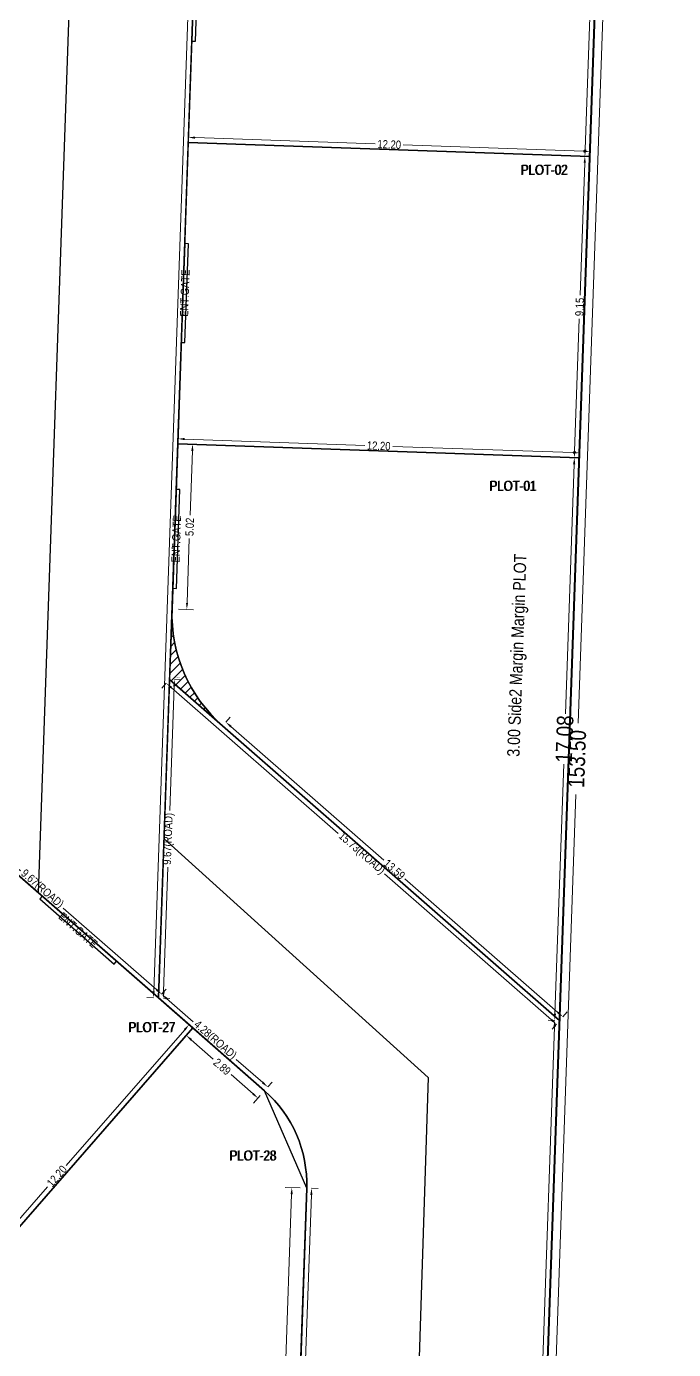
# Model space of a CAD drawing. Header units: metres. Extents: x 239315 to 239588, y 1700506 to 1700792.
# Drawn here: x 239487.94 to 239507.59, y 1700652.89 to 1700693.03 of the extents above; entities that cross this region are included whole.
import ezdxf

# ---------------------------------------------------------------- set-up
doc = ezdxf.new("R2010")
doc.units = ezdxf.units.M
doc.header["$MEASUREMENT"] = 0
doc.header["$PDMODE"] = 2
doc.header["$PDSIZE"] = -1
doc.linetypes.add('CENTER', pattern=[0])
for name, color, linetype in [('_AccessoryUse', 32, 'Continuous'), ('_IndivSubPlot', 180, 'Continuous'), ('_InternalRoad', 3, 'Continuous'), ('_MarginLine', 253, 'Continuous'), ('_Plot', 7, 'Continuous'), ('_RoadCurvature', 90, 'Continuous'), ('DCR_AREATABLE', 7, 'Continuous'), ('DCR_COMMFSI', 150, 'Continuous'), ('DCR_INDPLOT', 180, 'Continuous'), ('DCR_INDPLOT_DIMENSION', 7, 'Continuous'), ('DCR_NETPLOT', 145, 'Continuous'), ('DCR_ROAD_DIMENSION', 7, 'Continuous'), ('DCR_SPLAY', 90, 'Continuous'), ('DCR_SPLOT', 7, 'Continuous'), ('DCR_SPLOT_DIMENSION', 7, 'Continuous'), ('DCR_SUBSTRUCTURE', 92, 'Continuous')]:
    doc.layers.add(name, color=color, linetype=linetype)
doc.layers.add('_NETPLOT', color=145, linetype='Continuous', plot=False)
doc.layers.add('DCR_MARGIN', color=252, linetype='Continuous', plot=False)
doc.styles.add('AutoDCRFont', font='ARIALN.TTF')
doc.styles.add('MtXpl_Arial_Narrow', font='ARIALN.TTF')
doc.styles.add('PreDCRFont', font='ARIALN.TTF')
doc.dimstyles.new('DCR-PLOT-EXT', dxfattribs={"dimtxt": 0.3, "dimasz": 0.2, "dimexe": 0.2, "dimexo": 0.2, "dimgap": 0.09, "dimtad": 0, "dimtxsty": 'AutoDCRFont', "dimcen": 1, "dimdle": 0.1, "dimadec": 0, "dimazin": 2, "dimtfac": 1, "dimtdec": 4, "dimtofl": 0, "dimtmove": 0, "dimatfit": 3, "dimfxl": 1, "dimfxlon": 1, "dimtolj": 1, "dimtzin": 0, "dimlwd": 15, "dimlwe": 15, "dimarcsym": 0})
doc.dimstyles.new('DCR-PLOT-INT', dxfattribs={"dimtxt": 0.25, "dimasz": 0.2, "dimexe": 0.2, "dimexo": 0.2, "dimgap": 0.09, "dimtad": 0, "dimtxsty": 'AutoDCRFont', "dimcen": 1, "dimdle": 0.1, "dimadec": 0, "dimazin": 2, "dimtfac": 1, "dimtdec": 4, "dimtofl": 0, "dimtmove": 0, "dimatfit": 3, "dimfxl": 1, "dimfxlon": 1, "dimtolj": 1, "dimtzin": 0, "dimlwd": 15, "dimlwe": 15, "dimarcsym": 0})

# ---------------------------------------------------------------- blocks, each defined once
blk = doc.blocks.new('ADCR_MARGIN', base_point=(239457.346, 1700670.817))
at = {"layer": '_MarginLine', "color": 104}
blk.add_line((239501.733, 1700594.114), (239507.095, 1700747.52), dxfattribs=at)
blk = doc.blocks.new('*D19')
at = {"layer": 'DCR_ROAD_DIMENSION', "color": 0, "linetype": 'Continuous', "lineweight": 15, "transparency": 16777216}
for p, q in [((239484.771, 1700670.027), (239484.902, 1700670.178)), ((239484.921, 1700669.896), (239487.761, 1700667.415)), ((239491.901, 1700663.798), (239489.061, 1700666.279)), ((239492.051, 1700663.667), (239492.183, 1700663.818))]:
    blk.add_line(p, q, dxfattribs=at)
at = {"layer": 'DCR_ROAD_DIMENSION', "color": 0, "transparency": 16777216}
for points in [[(239484.943, 1700669.921), (239484.899, 1700669.871), (239484.771, 1700670.027)], [(239491.923, 1700663.824), (239491.879, 1700663.773), (239492.051, 1700663.667)]]:
    blk.add_solid(points, dxfattribs=at)
at = {"layer": 'Defpoints', "color": 0, "transparency": 16777216}
for p in [(239484.672, 1700669.915), (239491.953, 1700663.554), (239492.051, 1700663.667)]:
    blk.add_point(p, dxfattribs=at)
at = {"layer": 'DCR_ROAD_DIMENSION', "color": 0, "transparency": 16777216, "insert": (239488.411, 1700666.847), "char_height": 0.25, "attachment_point": 5, "rotation": 318.8585, "style": 'AutoDCRFont'}
blk.add_mtext('\\A1;9.67(ROAD)', dxfattribs=at)
blk = doc.blocks.new('*D20')
at = {"layer": 'DCR_ROAD_DIMENSION', "color": 0, "linetype": 'Continuous', "lineweight": 15, "transparency": 16777216}
for p, q in [((239494.046, 1700727.738), (239493.846, 1700727.745)), ((239494.039, 1700727.538), (239492.957, 1700696.592)), ((239491.81, 1700663.759), (239492.891, 1700694.706)), ((239491.803, 1700663.559), (239491.603, 1700663.566))]:
    blk.add_line(p, q, dxfattribs=at)
at = {"layer": 'DCR_ROAD_DIMENSION', "color": 0, "transparency": 16777216}
for points in [[(239494.006, 1700727.54), (239494.072, 1700727.537), (239494.046, 1700727.738)], [(239491.776, 1700663.76), (239491.843, 1700663.758), (239491.803, 1700663.559)]]:
    blk.add_solid(points, dxfattribs=at)
at = {"layer": 'Defpoints', "color": 0, "transparency": 16777216}
for p in [(239494.046, 1700727.738), (239494.196, 1700727.733), (239491.953, 1700663.554)]:
    blk.add_point(p, dxfattribs=at)
at = {"layer": 'DCR_ROAD_DIMENSION', "color": 0, "transparency": 16777216, "insert": (239492.924, 1700695.649), "char_height": 0.25, "attachment_point": 5, "rotation": 87.9982, "style": 'AutoDCRFont'}
blk.add_mtext('\\A1;64.22(ROAD)', dxfattribs=at)
blk = doc.blocks.new('*D23')
at = {"layer": 'DCR_ROAD_DIMENSION', "color": 0, "linetype": 'Continuous', "lineweight": 15, "transparency": 16777216}
for p, q in [((239492.192, 1700673.105), (239492.06, 1700672.954)), ((239492.342, 1700672.973), (239497.412, 1700668.545)), ((239503.887, 1700662.888), (239498.818, 1700667.316)), ((239504.038, 1700662.756), (239503.906, 1700662.605))]:
    blk.add_line(p, q, dxfattribs=at)
at = {"layer": 'DCR_ROAD_DIMENSION', "color": 0, "transparency": 16777216}
for points in [[(239492.364, 1700672.998), (239492.32, 1700672.948), (239492.192, 1700673.105)], [(239503.909, 1700662.913), (239503.865, 1700662.863), (239504.038, 1700662.756)]]:
    blk.add_solid(points, dxfattribs=at)
at = {"layer": 'Defpoints', "color": 0, "transparency": 16777216}
for p in [(239492.192, 1700673.105), (239492.29, 1700673.218), (239504.136, 1700662.869)]:
    blk.add_point(p, dxfattribs=at)
at = {"layer": 'DCR_ROAD_DIMENSION', "color": 0, "transparency": 16777216, "insert": (239498.115, 1700667.931), "char_height": 0.25, "attachment_point": 5, "rotation": 318.8585, "style": 'AutoDCRFont'}
blk.add_mtext('\\A1;15.73(ROAD)', dxfattribs=at)
blk = doc.blocks.new('*D24')
at = {"layer": 'DCR_ROAD_DIMENSION', "color": 0, "linetype": 'Continuous', "lineweight": 15, "transparency": 16777216}
for p, q in [((239492.44, 1700673.213), (239492.64, 1700673.206)), ((239492.433, 1700673.013), (239492.302, 1700669.243)), ((239492.11, 1700663.749), (239492.241, 1700667.518)), ((239492.103, 1700663.549), (239492.303, 1700663.542))]:
    blk.add_line(p, q, dxfattribs=at)
at = {"layer": 'DCR_ROAD_DIMENSION', "color": 0, "transparency": 16777216}
for points in [[(239492.4, 1700673.014), (239492.467, 1700673.012), (239492.44, 1700673.213)], [(239492.076, 1700663.75), (239492.143, 1700663.747), (239492.103, 1700663.549)]]:
    blk.add_solid(points, dxfattribs=at)
at = {"layer": 'Defpoints', "color": 0, "transparency": 16777216}
for p in [(239492.29, 1700673.218), (239491.953, 1700663.554), (239492.103, 1700663.549)]:
    blk.add_point(p, dxfattribs=at)
at = {"layer": 'DCR_ROAD_DIMENSION', "color": 0, "transparency": 16777216, "insert": (239492.272, 1700668.381), "char_height": 0.25, "attachment_point": 5, "rotation": 87.9982, "style": 'AutoDCRFont'}
blk.add_mtext('\\A1;9.67(ROAD)', dxfattribs=at)
blk = doc.blocks.new('*D25')
at = {"layer": 'DCR_ROAD_DIMENSION', "color": 0, "linetype": 'Continuous', "lineweight": 15, "transparency": 16777216}
for p, q in [((239492.051, 1700663.667), (239492.183, 1700663.818)), ((239492.202, 1700663.535), (239493.009, 1700662.831)), ((239495.122, 1700660.985), (239494.315, 1700661.689)), ((239495.272, 1700660.853), (239495.404, 1700661.004))]:
    blk.add_line(p, q, dxfattribs=at)
at = {"layer": 'DCR_ROAD_DIMENSION', "color": 0, "transparency": 16777216}
for points in [[(239492.224, 1700663.56), (239492.18, 1700663.51), (239492.051, 1700663.667)], [(239495.143, 1700661.01), (239495.1, 1700660.96), (239495.272, 1700660.853)]]:
    blk.add_solid(points, dxfattribs=at)
at = {"layer": 'Defpoints', "color": 0, "transparency": 16777216}
for p in [(239491.953, 1700663.554), (239495.173, 1700660.74), (239495.272, 1700660.853)]:
    blk.add_point(p, dxfattribs=at)
at = {"layer": 'DCR_ROAD_DIMENSION', "color": 0, "transparency": 16777216, "insert": (239493.662, 1700662.26), "char_height": 0.25, "attachment_point": 5, "rotation": 318.8585, "style": 'AutoDCRFont'}
blk.add_mtext('\\A1;4.28(ROAD)', dxfattribs=at)
blk = doc.blocks.new('*D27')
at = {"layer": 'DCR_ROAD_DIMENSION', "color": 0, "linetype": 'Continuous', "lineweight": 15, "transparency": 16777216}
for p, q in [((239496.597, 1700657.58), (239495.635, 1700630.067)), ((239496.604, 1700657.78), (239496.804, 1700657.773)), ((239494.608, 1700600.67), (239495.569, 1700628.183)), ((239494.601, 1700600.47), (239494.801, 1700600.463))]:
    blk.add_line(p, q, dxfattribs=at)
at = {"layer": 'DCR_ROAD_DIMENSION', "color": 0, "transparency": 16777216}
for points in [[(239496.564, 1700657.581), (239496.63, 1700657.579), (239496.604, 1700657.78)], [(239494.574, 1700600.671), (239494.641, 1700600.669), (239494.601, 1700600.47)]]:
    blk.add_solid(points, dxfattribs=at)
at = {"layer": 'Defpoints', "color": 0, "transparency": 16777216}
for p in [(239496.454, 1700657.785), (239494.451, 1700600.476), (239494.601, 1700600.47)]:
    blk.add_point(p, dxfattribs=at)
at = {"layer": 'DCR_ROAD_DIMENSION', "color": 0, "transparency": 16777216, "insert": (239495.602, 1700629.125), "char_height": 0.25, "attachment_point": 5, "rotation": 87.9982, "style": 'AutoDCRFont'}
blk.add_mtext('\\A1;57.34(ROAD)', dxfattribs=at)
blk = doc.blocks.new('*D29')
at = {"layer": 'DCR_ROAD_DIMENSION', "color": 0, "linetype": 'Continuous', "lineweight": 15, "transparency": 16777216}
for p, q in [((239503.979, 1700662.674), (239502.818, 1700629.439)), ((239503.986, 1700662.874), (239503.786, 1700662.881)), ((239501.59, 1700594.319), (239502.752, 1700627.554)), ((239501.583, 1700594.119), (239501.383, 1700594.126))]:
    blk.add_line(p, q, dxfattribs=at)
at = {"layer": 'DCR_ROAD_DIMENSION', "color": 0, "transparency": 16777216}
for points in [[(239503.946, 1700662.676), (239504.013, 1700662.673), (239503.986, 1700662.874)], [(239501.557, 1700594.32), (239501.623, 1700594.317), (239501.583, 1700594.119)]]:
    blk.add_solid(points, dxfattribs=at)
at = {"layer": 'Defpoints', "color": 0, "transparency": 16777216}
for p in [(239503.986, 1700662.874), (239504.136, 1700662.869), (239501.733, 1700594.114)]:
    blk.add_point(p, dxfattribs=at)
at = {"layer": 'DCR_ROAD_DIMENSION', "color": 0, "transparency": 16777216, "insert": (239502.785, 1700628.497), "char_height": 0.25, "attachment_point": 5, "rotation": 87.9982, "style": 'AutoDCRFont'}
blk.add_mtext('\\A1;68.80(ROAD)', dxfattribs=at)
blk = doc.blocks.new('_Oblique')
at = {"color": 0, "linetype": 'ByBlock', "lineweight": -2}
blk.add_line((-0.5, -0.5), (0.5, 0.5), dxfattribs=at)
blk = doc.blocks.new('*D45')
at = {"layer": 'DCR_SPLOT_DIMENSION', "color": 0, "lineweight": -2, "transparency": 16777216}
for p, q in [((239407.433, 1700676.165), (239407.268, 1700675.977)), ((239501.569, 1700593.925), (239501.404, 1700593.737))]:
    blk.add_line(p, q, dxfattribs=at)
at = {"layer": 'DCR_SPLOT_DIMENSION', "color": 0, "lineweight": 15, "transparency": 16777216}
for p, q in [((239407.357, 1700676.231), (239454.024, 1700635.461)), ((239501.644, 1700593.859), (239454.977, 1700634.629))]:
    blk.add_line(p, q, dxfattribs=at)
at = {"layer": 'Defpoints', "color": 0, "transparency": 16777216}
for p in [(239407.597, 1700676.354), (239501.733, 1700594.114), (239501.569, 1700593.925)]:
    blk.add_point(p, dxfattribs=at)
at = {"layer": 'DCR_SPLOT_DIMENSION', "color": 0, "lineweight": 15, "transparency": 16777216, "xscale": 0.25, "yscale": 0.25, "zscale": 0.25}
for p, rotation in [((239407.433, 1700676.165), 138.8585403693494), ((239501.569, 1700593.925), 318.8585403693494)]:
    blk.add_blockref('_Oblique', p, dxfattribs=dict(at, rotation=rotation))
at = {"layer": 'DCR_SPLOT_DIMENSION', "color": 0, "transparency": 16777216, "insert": (239454.501, 1700635.045), "char_height": 0.23, "attachment_point": 5, "rotation": 318.8585, "style": 'AutoDCRFont'}
blk.add_mtext('\\A1;125.00', dxfattribs=at)
blk = doc.blocks.new('*D46')
at = {"layer": 'DCR_SPLOT_DIMENSION', "color": 0, "lineweight": 15, "transparency": 16777216}
for p, q in [((239507.348, 1700747.611), (239504.702, 1700671.888)), ((239501.979, 1700594.005), (239504.626, 1700669.727))]:
    blk.add_line(p, q, dxfattribs=at)
at = {"layer": 'DCR_SPLOT_DIMENSION', "color": 0, "lineweight": -2, "transparency": 16777216}
for p, q in [((239507.345, 1700747.511), (239507.595, 1700747.502)), ((239501.983, 1700594.105), (239502.233, 1700594.096))]:
    blk.add_line(p, q, dxfattribs=at)
at = {"layer": 'Defpoints', "color": 0, "transparency": 16777216}
for p in [(239507.095, 1700747.52), (239507.345, 1700747.511), (239501.733, 1700594.114)]:
    blk.add_point(p, dxfattribs=at)
at = {"layer": 'DCR_SPLOT_DIMENSION', "color": 0, "lineweight": 15, "transparency": 16777216, "xscale": 0.25, "yscale": 0.25, "zscale": 0.25}
for p, rotation in [((239507.345, 1700747.511), 87.9982231934328), ((239501.983, 1700594.105), 267.9982231934328)]:
    blk.add_blockref('_Oblique', p, dxfattribs=dict(at, rotation=rotation))
at = {"layer": 'DCR_SPLOT_DIMENSION', "color": 0, "transparency": 16777216, "insert": (239504.664, 1700670.808), "char_height": 0.5, "attachment_point": 5, "rotation": 87.9982, "style": 'AutoDCRFont'}
blk.add_mtext('\\A1;153.50', dxfattribs=at)
blk = doc.blocks.new('*D107')
at = {"layer": 'DCR_INDPLOT_DIMENSION', "color": 0, "linetype": 'Continuous', "lineweight": 15, "transparency": 16777216}
for p, q in [((239492.865, 1700689.663), (239492.872, 1700689.863)), ((239493.065, 1700689.656), (239498.536, 1700689.465)), ((239504.858, 1700689.244), (239499.387, 1700689.435)), ((239505.058, 1700689.237), (239505.065, 1700689.437))]:
    blk.add_line(p, q, dxfattribs=at)
at = {"layer": 'DCR_INDPLOT_DIMENSION', "color": 0, "transparency": 16777216}
for points in [[(239493.066, 1700689.689), (239493.064, 1700689.622), (239492.865, 1700689.663)], [(239504.859, 1700689.277), (239504.857, 1700689.21), (239505.058, 1700689.237)]]:
    blk.add_solid(points, dxfattribs=at)
at = {"layer": 'Defpoints', "color": 0, "transparency": 16777216}
for p in [(239492.86, 1700689.513), (239505.058, 1700689.237), (239505.053, 1700689.087)]:
    blk.add_point(p, dxfattribs=at)
at = {"layer": 'DCR_INDPLOT_DIMENSION', "color": 0, "transparency": 16777216, "insert": (239498.962, 1700689.45), "char_height": 0.25, "attachment_point": 5, "rotation": 357.9982, "style": 'AutoDCRFont'}
blk.add_mtext('\\A1;12.20', dxfattribs=at)
blk = doc.blocks.new('*D108')
at = {"layer": 'DCR_INDPLOT_DIMENSION', "color": 0, "linetype": 'Continuous', "lineweight": 15, "transparency": 16777216}
for p, q in [((239505.222, 1700698.236), (239505.022, 1700698.243)), ((239505.215, 1700698.037), (239505.075, 1700694.021)), ((239504.91, 1700689.292), (239505.05, 1700693.307)), ((239504.903, 1700689.092), (239504.703, 1700689.099))]:
    blk.add_line(p, q, dxfattribs=at)
at = {"layer": 'DCR_INDPLOT_DIMENSION', "color": 0, "transparency": 16777216}
for points in [[(239505.182, 1700698.038), (239505.249, 1700698.035), (239505.222, 1700698.236)], [(239504.876, 1700689.293), (239504.943, 1700689.291), (239504.903, 1700689.092)]]:
    blk.add_solid(points, dxfattribs=at)
at = {"layer": 'Defpoints', "color": 0, "transparency": 16777216}
for p in [(239505.222, 1700698.236), (239505.372, 1700698.231), (239505.053, 1700689.087)]:
    blk.add_point(p, dxfattribs=at)
at = {"layer": 'DCR_INDPLOT_DIMENSION', "color": 0, "transparency": 16777216, "insert": (239505.062, 1700693.664), "char_height": 0.25, "attachment_point": 5, "rotation": 87.9982, "style": 'AutoDCRFont'}
blk.add_mtext('\\A1;9.15', dxfattribs=at)
blk = doc.blocks.new('*D109')
at = {"layer": 'DCR_INDPLOT_DIMENSION', "color": 0, "linetype": 'Continuous', "lineweight": 15, "transparency": 16777216}
for p, q in [((239492.546, 1700680.518), (239492.553, 1700680.718)), ((239492.746, 1700680.511), (239498.216, 1700680.32)), ((239504.538, 1700680.099), (239499.068, 1700680.29)), ((239504.738, 1700680.092), (239504.745, 1700680.292))]:
    blk.add_line(p, q, dxfattribs=at)
at = {"layer": 'DCR_INDPLOT_DIMENSION', "color": 0, "transparency": 16777216}
for points in [[(239492.747, 1700680.545), (239492.744, 1700680.478), (239492.546, 1700680.518)], [(239504.54, 1700680.133), (239504.537, 1700680.066), (239504.738, 1700680.092)]]:
    blk.add_solid(points, dxfattribs=at)
at = {"layer": 'Defpoints', "color": 0, "transparency": 16777216}
for p in [(239492.54, 1700680.368), (239504.733, 1700679.942), (239504.738, 1700680.092)]:
    blk.add_point(p, dxfattribs=at)
at = {"layer": 'DCR_INDPLOT_DIMENSION', "color": 0, "transparency": 16777216, "insert": (239498.642, 1700680.305), "char_height": 0.25, "attachment_point": 5, "rotation": 357.9982, "style": 'AutoDCRFont'}
blk.add_mtext('\\A1;12.20', dxfattribs=at)
blk = doc.blocks.new('*D110')
at = {"layer": 'DCR_INDPLOT_DIMENSION', "color": 0, "linetype": 'Continuous', "lineweight": 15, "transparency": 16777216}
for p, q in [((239504.903, 1700689.092), (239504.703, 1700689.099)), ((239504.896, 1700688.892), (239504.755, 1700684.877)), ((239504.59, 1700680.147), (239504.73, 1700684.163)), ((239504.583, 1700679.948), (239504.383, 1700679.955))]:
    blk.add_line(p, q, dxfattribs=at)
at = {"layer": 'DCR_INDPLOT_DIMENSION', "color": 0, "transparency": 16777216}
for points in [[(239504.862, 1700688.893), (239504.929, 1700688.891), (239504.903, 1700689.092)], [(239504.557, 1700680.149), (239504.623, 1700680.146), (239504.583, 1700679.948)]]:
    blk.add_solid(points, dxfattribs=at)
at = {"layer": 'Defpoints', "color": 0, "transparency": 16777216}
for p in [(239504.903, 1700689.092), (239505.053, 1700689.087), (239504.733, 1700679.942)]:
    blk.add_point(p, dxfattribs=at)
at = {"layer": 'DCR_INDPLOT_DIMENSION', "color": 0, "transparency": 16777216, "insert": (239504.743, 1700684.52), "char_height": 0.25, "attachment_point": 5, "rotation": 87.9982, "style": 'AutoDCRFont'}
blk.add_mtext('\\A1;9.15', dxfattribs=at)
blk = doc.blocks.new('*D111')
at = {"layer": 'DCR_INDPLOT_DIMENSION', "color": 0, "linetype": 'Continuous', "lineweight": 15, "transparency": 16777216}
for p, q in [((239492.74, 1700680.361), (239493.19, 1700680.346)), ((239492.983, 1700680.153), (239492.915, 1700678.202)), ((239492.822, 1700675.54), (239492.89, 1700677.491)), ((239492.565, 1700675.349), (239493.015, 1700675.334))]:
    blk.add_line(p, q, dxfattribs=at)
at = {"layer": 'DCR_INDPLOT_DIMENSION', "color": 0, "transparency": 16777216}
for points in [[(239492.95, 1700680.154), (239493.016, 1700680.152), (239492.99, 1700680.353)], [(239492.789, 1700675.542), (239492.855, 1700675.539), (239492.815, 1700675.341)]]:
    blk.add_solid(points, dxfattribs=at)
at = {"layer": 'Defpoints', "color": 0, "transparency": 16777216}
for p in [(239492.54, 1700680.368), (239492.365, 1700675.356), (239492.815, 1700675.341)]:
    blk.add_point(p, dxfattribs=at)
at = {"layer": 'DCR_INDPLOT_DIMENSION', "color": 0, "transparency": 16777216, "insert": (239492.903, 1700677.847), "char_height": 0.25, "attachment_point": 5, "rotation": 87.9982, "style": 'AutoDCRFont'}
blk.add_mtext('\\A1;5.02', dxfattribs=at)
blk = doc.blocks.new('*D113')
at = {"layer": 'DCR_INDPLOT_DIMENSION', "color": 0, "linetype": 'Continuous', "lineweight": 15, "transparency": 16777216}
for p, q in [((239494.001, 1700671.923), (239494.132, 1700672.074)), ((239494.151, 1700671.792), (239498.797, 1700667.733)), ((239504.084, 1700663.114), (239499.439, 1700667.172)), ((239504.235, 1700662.982), (239504.367, 1700663.133))]:
    blk.add_line(p, q, dxfattribs=at)
at = {"layer": 'DCR_INDPLOT_DIMENSION', "color": 0, "transparency": 16777216}
for points in [[(239494.173, 1700671.817), (239494.129, 1700671.766), (239494.001, 1700671.923)], [(239504.106, 1700663.139), (239504.062, 1700663.089), (239504.235, 1700662.982)]]:
    blk.add_solid(points, dxfattribs=at)
at = {"layer": 'Defpoints', "color": 0, "transparency": 16777216}
for p in [(239493.902, 1700671.81), (239504.136, 1700662.869), (239504.235, 1700662.982)]:
    blk.add_point(p, dxfattribs=at)
at = {"layer": 'DCR_INDPLOT_DIMENSION', "color": 0, "transparency": 16777216, "insert": (239499.118, 1700667.453), "char_height": 0.25, "attachment_point": 5, "rotation": 318.8585, "style": 'AutoDCRFont'}
blk.add_mtext('\\A1;13.59', dxfattribs=at)
blk = doc.blocks.new('*D114')
at = {"layer": 'DCR_INDPLOT_DIMENSION', "color": 0, "linetype": 'Continuous', "lineweight": 15, "transparency": 16777216}
for p, q in [((239504.583, 1700679.948), (239504.383, 1700679.955)), ((239504.576, 1700679.748), (239504.311, 1700672.174)), ((239503.993, 1700663.074), (239504.258, 1700670.648)), ((239503.986, 1700662.874), (239503.786, 1700662.881))]:
    blk.add_line(p, q, dxfattribs=at)
at = {"layer": 'DCR_INDPLOT_DIMENSION', "color": 0, "transparency": 16777216}
for points in [[(239504.543, 1700679.749), (239504.609, 1700679.747), (239504.583, 1700679.948)], [(239503.96, 1700663.075), (239504.027, 1700663.073), (239503.986, 1700662.874)]]:
    blk.add_solid(points, dxfattribs=at)
at = {"layer": 'Defpoints', "color": 0, "transparency": 16777216}
for p in [(239504.583, 1700679.948), (239504.733, 1700679.942), (239504.136, 1700662.869)]:
    blk.add_point(p, dxfattribs=at)
at = {"layer": 'DCR_INDPLOT_DIMENSION', "color": 0, "transparency": 16777216, "insert": (239504.285, 1700671.411), "char_height": 0.5, "attachment_point": 5, "rotation": 87.9982, "style": 'AutoDCRFont'}
blk.add_mtext('\\A1;17.08', dxfattribs=at)
blk = doc.blocks.new('*D138')
at = {"layer": 'DCR_INDPLOT_DIMENSION', "color": 0, "linetype": 'Continuous', "lineweight": 15, "transparency": 16777216}
for p, q in [((239492.882, 1700662.742), (239492.732, 1700662.873)), ((239492.751, 1700662.591), (239489.149, 1700658.469)), ((239484.987, 1700653.705), (239488.589, 1700657.827)), ((239484.856, 1700653.554), (239484.705, 1700653.686))]:
    blk.add_line(p, q, dxfattribs=at)
at = {"layer": 'DCR_INDPLOT_DIMENSION', "color": 0, "transparency": 16777216}
for points in [[(239492.726, 1700662.613), (239492.776, 1700662.569), (239492.882, 1700662.742)], [(239484.962, 1700653.727), (239485.013, 1700653.683), (239484.856, 1700653.554)]]:
    blk.add_solid(points, dxfattribs=at)
at = {"layer": 'Defpoints', "color": 0, "transparency": 16777216}
for p in [(239492.882, 1700662.742), (239492.995, 1700662.643), (239484.969, 1700653.455)]:
    blk.add_point(p, dxfattribs=at)
at = {"layer": 'DCR_INDPLOT_DIMENSION', "color": 0, "transparency": 16777216, "insert": (239488.869, 1700658.148), "char_height": 0.25, "attachment_point": 5, "rotation": 48.8585, "style": 'AutoDCRFont'}
blk.add_mtext('\\A1;12.20', dxfattribs=at)
blk = doc.blocks.new('*D140')
at = {"layer": 'DCR_INDPLOT_DIMENSION', "color": 0, "linetype": 'Continuous', "lineweight": 15, "transparency": 16777216}
for p, q in [((239492.864, 1700662.492), (239492.666, 1700662.266)), ((239492.949, 1700662.286), (239493.617, 1700661.701)), ((239494.825, 1700660.646), (239494.157, 1700661.23)), ((239495.042, 1700660.59), (239494.844, 1700660.364))]:
    blk.add_line(p, q, dxfattribs=at)
at = {"layer": 'DCR_INDPLOT_DIMENSION', "color": 0, "transparency": 16777216}
for points in [[(239492.971, 1700662.311), (239492.927, 1700662.26), (239492.798, 1700662.417)], [(239494.847, 1700660.671), (239494.804, 1700660.621), (239494.976, 1700660.514)]]:
    blk.add_solid(points, dxfattribs=at)
at = {"layer": 'Defpoints', "color": 0, "transparency": 16777216}
for p in [(239492.995, 1700662.643), (239492.798, 1700662.417), (239495.173, 1700660.74)]:
    blk.add_point(p, dxfattribs=at)
at = {"layer": 'DCR_INDPLOT_DIMENSION', "color": 0, "transparency": 16777216, "insert": (239493.887, 1700661.466), "char_height": 0.25, "attachment_point": 5, "rotation": 318.8585, "style": 'AutoDCRFont'}
blk.add_mtext('\\A1;2.89', dxfattribs=at)
blk = doc.blocks.new('*D141')
at = {"layer": 'DCR_SPLOT_DIMENSION', "color": 0, "lineweight": 15, "transparency": 16777216}
for p, q in [((239484.992, 1700653.634), (239489.872, 1700649.371)), ((239496.141, 1700643.894), (239491.261, 1700648.158))]:
    blk.add_line(p, q, dxfattribs=at)
at = {"layer": 'DCR_SPLOT_DIMENSION', "color": 0, "lineweight": -2, "transparency": 16777216}
for p, q in [((239485.133, 1700653.644), (239485.232, 1700653.757)), ((239496.131, 1700644.035), (239496.23, 1700644.148))]:
    blk.add_line(p, q, dxfattribs=at)
at = {"layer": 'Defpoints', "color": 0, "transparency": 16777216}
for p in [(239484.969, 1700653.455), (239495.967, 1700643.847), (239496.065, 1700643.96)]:
    blk.add_point(p, dxfattribs=at)
at = {"layer": 'DCR_SPLOT_DIMENSION', "color": 0, "lineweight": 15, "transparency": 16777216, "xscale": 0.25, "yscale": 0.25, "zscale": 0.25}
for p, rotation in [((239485.067, 1700653.568), 138.8585403686584), ((239496.065, 1700643.96), 318.8585403686584)]:
    blk.add_blockref('_Oblique', p, dxfattribs=dict(at, rotation=rotation))
at = {"layer": 'DCR_SPLOT_DIMENSION', "color": 0, "transparency": 16777216, "insert": (239490.566, 1700648.764), "char_height": 0.5, "attachment_point": 5, "rotation": 318.8585, "style": 'AutoDCRFont'}
blk.add_mtext('\\A1;14.60', dxfattribs=at)
blk = doc.blocks.new('*D142')
at = {"layer": 'DCR_INDPLOT_DIMENSION', "color": 0, "linetype": 'Continuous', "lineweight": 15, "transparency": 16777216}
for p, q in [((239495.997, 1700657.601), (239495.776, 1700651.259)), ((239496.254, 1700657.792), (239495.804, 1700657.808)), ((239495.524, 1700644.063), (239495.746, 1700650.405)), ((239495.767, 1700643.854), (239495.317, 1700643.87))]:
    blk.add_line(p, q, dxfattribs=at)
at = {"layer": 'DCR_INDPLOT_DIMENSION', "color": 0, "transparency": 16777216}
for points in [[(239495.964, 1700657.602), (239496.031, 1700657.6), (239496.004, 1700657.801)], [(239495.491, 1700644.064), (239495.557, 1700644.062), (239495.517, 1700643.863)]]:
    blk.add_solid(points, dxfattribs=at)
at = {"layer": 'Defpoints', "color": 0, "transparency": 16777216}
for p in [(239496.004, 1700657.801), (239496.454, 1700657.785), (239495.967, 1700643.847)]:
    blk.add_point(p, dxfattribs=at)
at = {"layer": 'DCR_INDPLOT_DIMENSION', "color": 0, "transparency": 16777216, "insert": (239495.761, 1700650.832), "char_height": 0.25, "attachment_point": 5, "rotation": 87.9982, "style": 'AutoDCRFont'}
blk.add_mtext('\\A1;13.95', dxfattribs=at)
blk = doc.blocks.new('*D165')
at = {"layer": 'DCR_INDPLOT_DIMENSION', "color": 0, "linetype": 'Continuous', "lineweight": 15, "transparency": 16777216}
for p, q in [((239407.498, 1700720.937), (239407.367, 1700720.786)), ((239407.649, 1700720.805), (239451.303, 1700682.668)), ((239495.717, 1700643.866), (239452.064, 1700682.003)), ((239495.868, 1700643.734), (239495.737, 1700643.584))]:
    blk.add_line(p, q, dxfattribs=at)
at = {"layer": 'DCR_INDPLOT_DIMENSION', "color": 0, "transparency": 16777216}
for points in [[(239407.671, 1700720.83), (239407.627, 1700720.78), (239407.498, 1700720.937)], [(239495.739, 1700643.891), (239495.696, 1700643.841), (239495.868, 1700643.734)]]:
    blk.add_solid(points, dxfattribs=at)
at = {"layer": 'Defpoints', "color": 0, "transparency": 16777216}
for p in [(239407.498, 1700720.937), (239407.597, 1700721.05), (239495.967, 1700643.847)]:
    blk.add_point(p, dxfattribs=at)
at = {"layer": 'DCR_INDPLOT_DIMENSION', "color": 0, "transparency": 16777216, "insert": (239451.683, 1700682.335), "char_height": 0.25, "attachment_point": 5, "rotation": 318.8585, "style": 'AutoDCRFont'}
blk.add_mtext('\\A1;117.34', dxfattribs=at)
blk = doc.blocks.new('*D170')
at = {"layer": 'DCR_SPLOT_DIMENSION', "color": 0, "lineweight": -2, "transparency": 16777216}
for p, q in [((239415.735, 1700710.288), (239415.9, 1700710.476)), ((239492.546, 1700643.184), (239492.711, 1700643.372))]:
    blk.add_line(p, q, dxfattribs=at)
at = {"layer": 'DCR_SPLOT_DIMENSION', "color": 0, "lineweight": 15, "transparency": 16777216}
for p, q in [((239415.66, 1700710.354), (239453.326, 1700677.448)), ((239492.621, 1700643.118), (239454.956, 1700676.024))]:
    blk.add_line(p, q, dxfattribs=at)
at = {"layer": 'Defpoints', "color": 0, "transparency": 16777216}
for p in [(239415.571, 1700710.1), (239415.735, 1700710.288), (239492.382, 1700642.996)]:
    blk.add_point(p, dxfattribs=at)
at = {"layer": 'DCR_SPLOT_DIMENSION', "color": 0, "lineweight": 15, "transparency": 16777216, "xscale": 0.25, "yscale": 0.25, "zscale": 0.25}
for p, rotation in [((239415.735, 1700710.288), 138.8585331186039), ((239492.546, 1700643.184), 318.8585331186039)]:
    blk.add_blockref('_Oblique', p, dxfattribs=dict(at, rotation=rotation))
at = {"layer": 'DCR_SPLOT_DIMENSION', "color": 0, "transparency": 16777216, "insert": (239454.141, 1700676.736), "char_height": 0.5, "attachment_point": 5, "rotation": 318.8585, "style": 'AutoDCRFont'}
blk.add_mtext('\\A1;101.99', dxfattribs=at)

msp = doc.modelspace()

# ---------------------------------------------------------------- hatches: boundary and pattern name
at = {"layer": 'DCR_COMMFSI'}
h = msp.add_hatch(dxfattribs=at)
h.set_pattern_fill('ANSI31', color=1, scale=3, style=0)
h.set_pattern_definition([(45, (0, 0), (-0.265165042945, 0.265165042945), [])])
edge = h.paths.add_edge_path()
edge.add_line((239410.597, 1700697.634), (239487.565, 1700630.392))
edge.add_arc((239489.552, 1700632.667), 3.02, 228.859, 308.6594)
edge.add_arc((239489.552, 1700632.667), 3.02, 308.6594, 357.9982)
edge.add_line((239492.571, 1700632.561), (239492.893, 1700641.78))
edge.add_arc((239491.394, 1700641.865), 1.501, 356.7455, 408.8585)
edge.add_line((239492.382, 1700642.996), (239415.571, 1700710.1))
edge.add_arc((239413.597, 1700707.841), 3, 48.8585, 180)
edge.add_line((239410.597, 1700707.841), (239410.597, 1700697.634))
at = {"layer": 'DCR_SPLAY', "lineweight": 18, "ltscale": 10}
h = msp.add_hatch(dxfattribs=at)
h.set_pattern_fill('ANSI31', color=3, scale=1.5, style=0)
h.set_pattern_definition([(45, (0, 0), (-0.132582521472, 0.132582521472), [])])
h.paths.add_polyline_path([(239492.365, 1700675.356), (239492.29, 1700673.218), (239493.902, 1700671.81, -0.225636)])

# ---------------------------------------------------------------- linework, layer by layer
for p, q in [((239492.86, 1700689.513), (239505.053, 1700689.087)), ((239492.54, 1700680.368), (239504.733, 1700679.942)), ((239492.995, 1700662.643), (239484.969, 1700653.455))]:
    msp.add_line(p, q)
msp.add_lwpolyline([(239495.967, 1700643.847), (239494.451, 1700600.476), (239501.733, 1700594.114), (239507.095, 1700747.52), (239407.597, 1700746.854), (239407.597, 1700721.05)], close=True)
at = {"layer": '_AccessoryUse', "color": 34}
for points in [[(239493.182, 1700695.58), (239493.072, 1700695.584), (239492.967, 1700692.586), (239493.077, 1700692.582)], [(239492.863, 1700686.436), (239492.753, 1700686.44), (239492.648, 1700683.442), (239492.758, 1700683.438)], [(239492.602, 1700678.979), (239492.492, 1700678.983), (239492.387, 1700675.985), (239492.497, 1700675.981)], [(239488.42, 1700666.64), (239488.348, 1700666.557), (239490.607, 1700664.583), (239490.68, 1700664.666)]]:
    msp.add_lwpolyline(points, close=True, dxfattribs=at)
at = {"layer": '_IndivSubPlot'}
for points in [[(239505.372, 1700698.231), (239493.18, 1700698.657), (239492.86, 1700689.513), (239505.053, 1700689.087)], [(239505.053, 1700689.087), (239492.86, 1700689.513), (239492.54, 1700680.368), (239504.733, 1700679.942)], [(239492.995, 1700662.643), (239486.105, 1700668.663), (239478.078, 1700659.475), (239484.969, 1700653.455)]]:
    msp.add_lwpolyline(points, close=True, dxfattribs=at)
for points in [[(239504.733, 1700679.942), (239492.54, 1700680.368), (239492.365, 1700675.356, 0.225636), (239493.902, 1700671.81), (239504.136, 1700662.869)], [(239496.454, 1700657.785, 0.225636), (239495.173, 1700660.74), (239492.995, 1700662.643), (239484.969, 1700653.455), (239495.967, 1700643.847)]]:
    msp.add_lwpolyline(points, format="xyb", close=True, dxfattribs=at)
at = {"layer": '_InternalRoad'}
msp.add_lwpolyline([(239484.672, 1700669.915), (239491.953, 1700663.554), (239494.196, 1700727.733), (239486.687, 1700727.683)], close=True, dxfattribs=at)
at = {"layer": '_InternalRoad', "linetype": 'CENTER'}
for points in [[(239488.312, 1700666.734), (239490.441, 1700727.708)], [(239492.122, 1700668.386), (239500.142, 1700661.138), (239498.092, 1700597.295)]]:
    msp.add_lwpolyline(points, dxfattribs=at)
at = {"layer": '_InternalRoad'}
msp.add_lwpolyline([(239504.136, 1700662.869), (239492.29, 1700673.218), (239491.953, 1700663.554), (239495.173, 1700660.74, -0.225636), (239496.454, 1700657.785), (239494.451, 1700600.476), (239501.733, 1700594.114)], format="xyb", close=True, dxfattribs=at)
at = {"layer": '_NETPLOT'}
msp.add_lwpolyline([(239407.597, 1700746.854), (239407.597, 1700676.354), (239501.733, 1700594.114), (239507.095, 1700747.52)], close=True, dxfattribs=at)
at = {"layer": '_Plot'}
msp.add_lwpolyline([(239507.095, 1700747.52), (239407.597, 1700746.854), (239407.597, 1700676.354), (239501.733, 1700594.114)], close=True, dxfattribs=at)
at = {"layer": '_RoadCurvature'}
msp.add_lwpolyline([(239492.365, 1700675.356), (239492.29, 1700673.218), (239493.902, 1700671.81, -0.225636)], format="xyb", close=True, dxfattribs=at)
at = {"layer": 'DCR_AREATABLE'}
for points in [[(239493.18, 1700698.657), (239492.86, 1700689.513)], [(239492.86, 1700689.513), (239492.54, 1700680.368)], [(239505.053, 1700689.087), (239492.86, 1700689.513)], [(239492.54, 1700680.368), (239492.365, 1700675.356)], [(239504.733, 1700679.942), (239492.54, 1700680.368)], [(239492.995, 1700662.643), (239486.105, 1700668.663)], [(239492.995, 1700662.643), (239484.969, 1700653.455)], [(239495.173, 1700660.74), (239492.995, 1700662.643)], [(239496.454, 1700657.785), (239495.173, 1700660.74)], [(239495.967, 1700643.847), (239496.454, 1700657.785)]]:
    msp.add_lwpolyline(points, dxfattribs=at)
at = {"layer": 'DCR_INDPLOT', "color": 180}
for points in [[(239505.372, 1700698.231), (239493.18, 1700698.657), (239492.86, 1700689.513), (239505.053, 1700689.087)], [(239505.053, 1700689.087), (239492.86, 1700689.513), (239492.54, 1700680.368), (239504.733, 1700679.942)], [(239492.995, 1700662.643), (239486.105, 1700668.663), (239478.078, 1700659.475), (239484.969, 1700653.455)]]:
    msp.add_lwpolyline(points, close=True, dxfattribs=at)
for points in [[(239504.733, 1700679.942), (239492.54, 1700680.368), (239492.365, 1700675.356, 0.225636), (239493.902, 1700671.81), (239504.136, 1700662.869)], [(239496.454, 1700657.785, 0.225636), (239495.173, 1700660.74), (239492.995, 1700662.643), (239484.969, 1700653.455), (239495.967, 1700643.847)]]:
    msp.add_lwpolyline(points, format="xyb", close=True, dxfattribs=at)
at = {"layer": 'DCR_MARGIN', "color": 255}
msp.add_lwpolyline([(239501.733, 1700594.114), (239507.095, 1700747.52)], dxfattribs=at)
at = {"layer": 'DCR_MARGIN', "color": 250}
for points in [[(239493.18, 1700698.657), (239492.86, 1700689.513)], [(239492.86, 1700689.513), (239492.54, 1700680.368)], [(239492.54, 1700680.368), (239492.365, 1700675.356)], [(239486.105, 1700668.663), (239491.953, 1700663.554)], [(239495.967, 1700643.847), (239496.454, 1700657.785)]]:
    msp.add_lwpolyline(points, dxfattribs=at)
at = {"layer": 'DCR_MARGIN', "color": 254}
for points in [[(239505.053, 1700689.087), (239505.372, 1700698.231)], [(239504.733, 1700679.942), (239505.053, 1700689.087)], [(239504.136, 1700662.869), (239504.733, 1700679.942)], [(239492.995, 1700662.643), (239484.969, 1700653.455)]]:
    msp.add_lwpolyline(points, dxfattribs=at)
at = {"layer": 'DCR_MARGIN', "color": 0}
for points in [[(239492.86, 1700689.513), (239505.053, 1700689.087)], [(239505.053, 1700689.087), (239492.86, 1700689.513)], [(239492.54, 1700680.368), (239504.733, 1700679.942)], [(239504.733, 1700679.942), (239492.54, 1700680.368)], [(239493.902, 1700671.81), (239504.136, 1700662.869)], [(239484.969, 1700653.455), (239492.995, 1700662.643)]]:
    msp.add_lwpolyline(points, dxfattribs=at)
at = {"layer": 'DCR_MARGIN', "color": 250}
msp.add_lwpolyline([(239496.454, 1700657.785, 0.225636), (239495.173, 1700660.74), (239492.995, 1700662.643)], format="xyb", dxfattribs=at)
at = {"layer": 'DCR_MARGIN', "color": 0}
msp.add_arc((239496.862, 1700675.199), 4.5, 177.9982, 228.8585, dxfattribs=at)
at = {"layer": 'DCR_NETPLOT', "color": 145}
msp.add_lwpolyline([(239407.597, 1700746.854), (239407.597, 1700676.354), (239501.733, 1700594.114), (239507.095, 1700747.52)], close=True, dxfattribs=at)
at = {"layer": 'DCR_SPLAY', "color": 90}
msp.add_lwpolyline([(239492.365, 1700675.356), (239492.29, 1700673.218), (239493.902, 1700671.81, -0.225636)], format="xyb", close=True, dxfattribs=at)
at = {"layer": 'DCR_SPLOT', "color": 7, "lineweight": 40}
msp.add_lwpolyline([(239507.095, 1700747.52), (239407.597, 1700746.854), (239407.597, 1700676.354), (239501.733, 1700594.114)], close=True, dxfattribs=at)
at = {"layer": 'DCR_SUBSTRUCTURE', "color": 34}
for points in [[(239493.182, 1700695.58), (239493.072, 1700695.584), (239492.967, 1700692.586), (239493.077, 1700692.582)], [(239492.863, 1700686.436), (239492.753, 1700686.44), (239492.648, 1700683.442), (239492.758, 1700683.438)], [(239492.602, 1700678.979), (239492.492, 1700678.983), (239492.387, 1700675.985), (239492.497, 1700675.981)], [(239488.42, 1700666.64), (239488.348, 1700666.557), (239490.607, 1700664.583), (239490.68, 1700664.666)]]:
    msp.add_lwpolyline(points, close=True, dxfattribs=at)
at = {"layer": 'DCR_SUBSTRUCTURE'}
for points in [[(239493.182, 1700695.58), (239493.072, 1700695.584), (239492.967, 1700692.586), (239493.077, 1700692.582)], [(239492.863, 1700686.436), (239492.753, 1700686.44), (239492.648, 1700683.442), (239492.758, 1700683.438)], [(239492.602, 1700678.979), (239492.492, 1700678.983), (239492.387, 1700675.985), (239492.497, 1700675.981)], [(239488.42, 1700666.64), (239488.348, 1700666.557), (239490.607, 1700664.583), (239490.68, 1700664.666)]]:
    msp.add_lwpolyline(points, close=True, dxfattribs=at)

# ---------------------------------------------------------------- block references
at = {"layer": '_MarginLine'}
msp.add_blockref('ADCR_MARGIN', (239457.346, 1700670.817), dxfattribs=at)

# ---------------------------------------------------------------- texts
at = {"layer": '_AccessoryUse', "color": 34, "lineweight": 30, "char_height": 0.25, "attachment_point": 5, "style": 'PreDCRFont'}
for insert, rotation in [((239492.755, 1700684.939), 87.9982), ((239492.495, 1700677.482), 87.9982), ((239489.514, 1700665.612), 318.8586)]:
    msp.add_mtext('ENT.GATE', dxfattribs=dict(at, insert=insert, rotation=rotation))
at = {"layer": '_IndivSubPlot', "lineweight": 30, "char_height": 0.3051, "attachment_point": 1, "style": 'PreDCRFont'}
for s, insert in [('PLOT-02', (239502.974, 1700688.837)), ('PLOT-01', (239502.024, 1700679.248)), ('PLOT-27', (239491.06, 1700662.823)), ('PLOT-28', (239494.129, 1700658.93))]:
    msp.add_mtext_dynamic_manual_height_columns(s, width=0.65514, gutter_width=0.276, heights=[0], dxfattribs=dict(at, insert=insert))
at = {"layer": '_RoadCurvature', "lineweight": 30, "insert": (239492.425, 1700673.296), "char_height": 0.01487, "attachment_point": 1, "style": 'PreDCRFont'}
msp.add_mtext_dynamic_manual_height_columns('ROAD  CURVATURE', width=1.23668, gutter_width=1.15, heights=[0], dxfattribs=at)
at = {"layer": 'DCR_INDPLOT', "color": 180, "lineweight": 30, "style": 'MtXpl_Arial_Narrow'}
for s, p in [('PLOT-02', (239502.947, 1700688.526)), ('PLOT-01', (239501.997, 1700678.938)), ('PLOT-27', (239491.033, 1700662.513)), ('PLOT-28', (239494.102, 1700658.619))]:
    msp.add_text(s, height=0.3051, dxfattribs=at).set_placement(p)
at = {"layer": 'DCR_MARGIN', "style": 'AutoDCRFont'}
msp.add_text('3.00 Side2 Margin Margin PLOT', height=0.375, rotation=87.9982, dxfattribs=at).set_placement((239502.915, 1700670.869))
at = {"layer": 'DCR_SPLAY', "color": 90, "lineweight": 30, "style": 'MtXpl_Arial_Narrow'}
msp.add_text('ROAD  CURVATURE', height=0.01487, dxfattribs=at).set_placement((239492.424, 1700673.281))
at = {"layer": 'DCR_SUBSTRUCTURE', "color": 34, "lineweight": 30, "char_height": 0.25, "attachment_point": 5, "style": 'PreDCRFont'}
for insert, rotation in [((239492.755, 1700684.939), 87.9982), ((239492.495, 1700677.482), 87.9982), ((239489.514, 1700665.612), 318.8586)]:
    msp.add_mtext('ENT.GATE', dxfattribs=dict(at, insert=insert, rotation=rotation))

# ---------------------------------------------------------------- dimensions: what is measured, and where the dimension line sits
at = {"layer": 'DCR_INDPLOT_DIMENSION'}
for p1, p2, distance, text, picture, middle in [((239495.967, 1700643.847), (239407.597, 1700721.05), 0.15, '117.34', '*D165', (239451.683, 1700682.335)), ((239505.053, 1700689.087), (239505.372, 1700698.231), 0.15, '9.15', '*D108', (239505.062, 1700693.664)), ((239492.86, 1700689.513), (239505.053, 1700689.087), 0.15, '12.20', '*D107', (239498.962, 1700689.45)), ((239504.733, 1700679.942), (239505.053, 1700689.087), 0.15, '9.15', '*D110', (239504.743, 1700684.52)), ((239492.54, 1700680.368), (239504.733, 1700679.942), 0.15, '12.20', '*D109', (239498.642, 1700680.305)), ((239492.54, 1700680.368), (239492.365, 1700675.356), 0.45, '5.02', '*D111', (239492.903, 1700677.847)), ((239493.902, 1700671.81), (239504.136, 1700662.869), 0.15, '13.59', '*D113', (239499.118, 1700667.453)), ((239484.969, 1700653.455), (239492.995, 1700662.643), 0.15, '12.20', '*D138', (239488.869, 1700658.148)), ((239495.173, 1700660.74), (239492.995, 1700662.643), 0.3, '2.89', '*D140', (239493.887, 1700661.466)), ((239495.967, 1700643.847), (239496.454, 1700657.785), 0.45, '13.95', '*D142', (239495.761, 1700650.832))]:
    dim = msp.add_aligned_dim(p1=p1, p2=p2, distance=distance, text=text, dimstyle='DCR-PLOT-INT', dxfattribs=at)
    dim.commit()
    dim.dimension.update_dxf_attribs({"geometry": picture, "text_midpoint": middle})
dim = msp.add_aligned_dim(p1=(239504.136, 1700662.869), p2=(239504.733, 1700679.942), distance=0.15, text='17.08', dimstyle='DCR-PLOT-INT', override={"dimtxt": 0.5}, dxfattribs=at)
dim.commit()
dim.dimension.update_dxf_attribs({"geometry": '*D114', "text_midpoint": (239504.285, 1700671.411)})
at = {"layer": 'DCR_ROAD_DIMENSION'}
for p1, p2, text, picture, middle in [((239491.953, 1700663.554), (239494.196, 1700727.733), '64.22(ROAD)', '*D20', (239492.924, 1700695.649)), ((239492.29, 1700673.218), (239491.953, 1700663.554), '9.67(ROAD)', '*D24', (239492.272, 1700668.381)), ((239504.136, 1700662.869), (239492.29, 1700673.218), '15.73(ROAD)', '*D23', (239498.115, 1700667.931)), ((239484.672, 1700669.915), (239491.953, 1700663.554), '9.67(ROAD)', '*D19', (239488.411, 1700666.847)), ((239491.953, 1700663.554), (239495.173, 1700660.74), '4.28(ROAD)', '*D25', (239493.662, 1700662.26)), ((239501.733, 1700594.114), (239504.136, 1700662.869), '68.80(ROAD)', '*D29', (239502.785, 1700628.497)), ((239496.454, 1700657.785), (239494.451, 1700600.476), '57.34(ROAD)', '*D27', (239495.602, 1700629.125))]:
    dim = msp.add_aligned_dim(p1=p1, p2=p2, distance=0.15, text=text, dimstyle='DCR-PLOT-INT', dxfattribs=at)
    dim.commit()
    dim.dimension.update_dxf_attribs({"geometry": picture, "text_midpoint": middle})
at = {"layer": 'DCR_SPLOT_DIMENSION'}
for p1, p2, distance, text, override, picture, middle in [((239501.733, 1700594.114), (239507.095, 1700747.52), -0.25, '153.50', {"dimtxt": 0.5, "dimasz": 0.25, "dimexe": 0.25, "dimexo": 0.25, "dimgap": 0.25, "dimzin": 0, "dimdsep": 46, "dimblk": 'Oblique', "dimcen": 0.5, "dimazin": 0, "dimtdec": 2, "dimtix": 1, "dimtmove": 1, "dimatfit": 1, "dimfxlon": 0, "dimlwe": 65534}, '*D46', (239504.664, 1700670.808)), ((239492.382, 1700642.996), (239415.571, 1700710.1), -0.25, '101.99', {"dimtxt": 0.5, "dimasz": 0.25, "dimexe": 0.25, "dimexo": 0.25, "dimgap": 0.25, "dimzin": 0, "dimdsep": 46, "dimblk": 'Oblique', "dimcen": 0.5, "dimazin": 0, "dimtdec": 2, "dimtix": 1, "dimtmove": 1, "dimatfit": 1, "dimfxlon": 0, "dimlwe": 65534}, '*D170', (239454.141, 1700676.736)), ((239407.597, 1700676.354), (239501.733, 1700594.114), -0.25, '125.00', {"dimtxt": 0.23, "dimasz": 0.25, "dimexe": 0.25, "dimexo": 0.25, "dimgap": 0.25, "dimzin": 0, "dimdsep": 46, "dimblk": 'Oblique', "dimcen": 0.5, "dimazin": 0, "dimtdec": 2, "dimtix": 1, "dimtmove": 1, "dimatfit": 1, "dimfxlon": 0, "dimlwe": 65534}, '*D45', (239454.501, 1700635.045)), ((239484.969, 1700653.455), (239495.967, 1700643.847), 0.15, '14.60', {"dimtxt": 0.5, "dimasz": 0.25, "dimexe": 0.25, "dimexo": 0.25, "dimgap": 0.25, "dimzin": 0, "dimdsep": 46, "dimblk": 'Oblique', "dimcen": 0.5, "dimazin": 0, "dimtdec": 2, "dimtix": 1, "dimtmove": 1, "dimatfit": 1, "dimfxlon": 0, "dimlwe": 65534}, '*D141', (239490.566, 1700648.764))]:
    dim = msp.add_aligned_dim(p1=p1, p2=p2, distance=distance, text=text, dimstyle='DCR-PLOT-EXT', override=override, dxfattribs=at)
    dim.commit()
    dim.dimension.update_dxf_attribs({"geometry": picture, "text_midpoint": middle})

doc.saveas('drawing.dxf')
